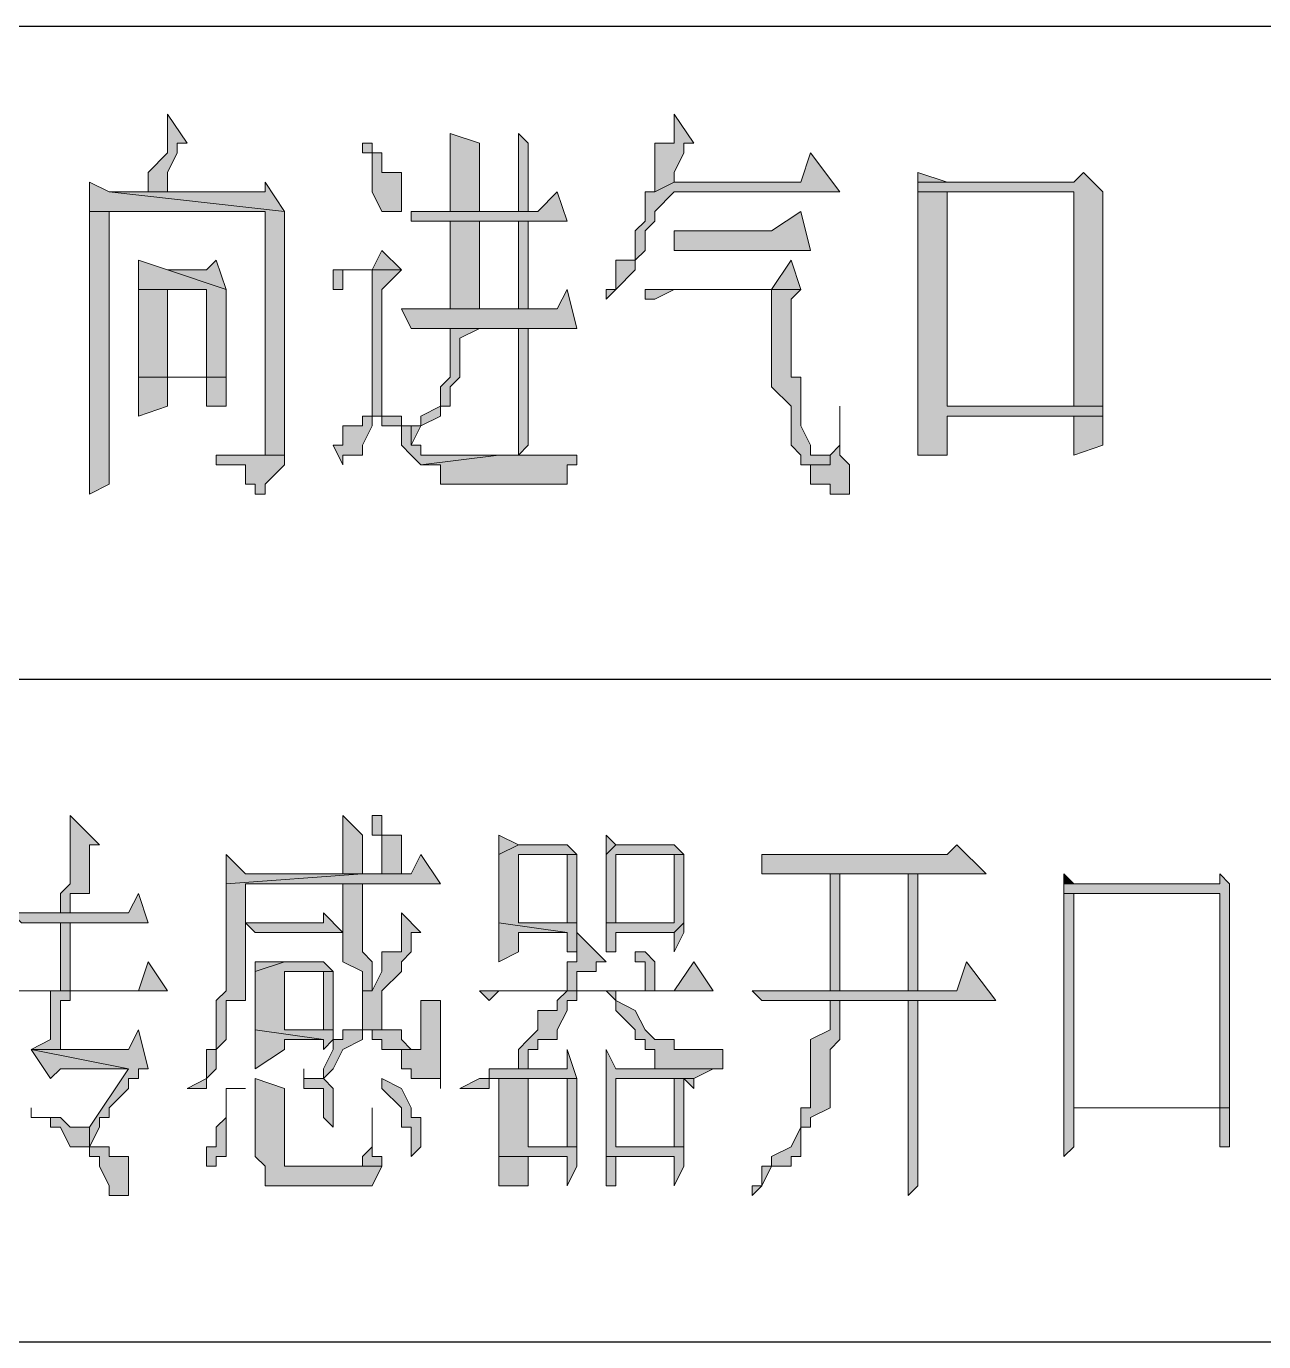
# Model space of a CAD drawing. Header units: millimetres. Extents: x 20 to 821, y 1 to 1134.
# Drawn here: x 597.87 to 620.73, y 740.3 to 764.6 of the extents above; entities that cross this region are included whole.
import ezdxf

# ---------------------------------------------------------------- set-up
doc = ezdxf.new("R2010")
doc.units = ezdxf.units.MM
doc.layers.add('1', color=7, linetype='Continuous')

msp = doc.modelspace()

# ---------------------------------------------------------------- hatches: boundary and pattern name
h = msp.add_hatch(color=0)
h.dxf.hatch_style = 2
h.paths.add_polyline_path([(600.48, 762.981732), (600.48, 762.261732), (600.12, 761.901732), (600.12, 761.541732), (600.48, 761.541732), (600.48, 761.901732), (600.66, 762.261732), (600.66, 762.441732), (600.84, 762.441732)])
h = msp.add_hatch(color=0)
h.dxf.hatch_style = 2
h.paths.add_polyline_path([(609.84, 762.981732), (609.84, 762.441732), (609.48, 762.441732), (609.48, 761.541732), (609.84, 761.721732), (609.84, 761.901732), (610.02, 762.261732), (610.02, 762.441732), (610.2, 762.441732)])
h = msp.add_hatch(color=0)
h.dxf.hatch_style = 2
h.paths.add_polyline_path([(605.7, 762.621732), (605.7, 761.181732), (606.24, 761.181732), (606.24, 762.441732)])
h = msp.add_hatch(color=0)
h.dxf.hatch_style = 2
h.paths.add_polyline_path([(606.96, 762.621732), (606.96, 761.181732), (607.14, 761.181732), (607.14, 762.441732)])
h = msp.add_hatch(color=0)
h.dxf.hatch_style = 2
h.paths.add_polyline_path([(604.08, 762.441732), (604.08, 762.261732), (604.26, 762.261732), (604.26, 761.541732), (604.44, 761.181732), (604.8, 761.181732), (604.8, 761.541732), (604.8, 761.901732), (604.44, 761.901732), (604.44, 762.261732), (604.26, 762.261732), (604.26, 762.441732)])
h = msp.add_hatch(color=0)
h.dxf.hatch_style = 2
h.paths.add_polyline_path([(612.36, 762.261732), (612.18, 761.721732), (609.84, 761.721732), (609.48, 761.541732), (609.3, 761.541732), (609.3, 761.181732), (609.3, 761.001732), (609.12, 760.821732), (609.12, 760.281732), (608.76, 760.281732), (608.76, 759.741732), (608.58, 759.741732), (608.58, 759.561732), (608.76, 759.741732), (609.12, 760.101732), (609.12, 760.281732), (609.3, 760.461732), (609.3, 760.821732), (609.48, 761.001732), (609.48, 761.181732), (609.84, 761.541732), (612.9, 761.541732)])
h = msp.add_hatch(color=0)
h.dxf.hatch_style = 2
h.paths.add_polyline_path([(617.4, 761.901732), (617.22, 761.721732), (614.34, 761.721732), (614.34, 761.541732), (617.22, 761.541732), (617.22, 757.581732), (614.88, 757.581732), (617.76, 757.581732), (617.76, 761.541732)])
h = msp.add_hatch(color=0)
h.dxf.hatch_style = 2
h.paths.add_polyline_path([(614.34, 761.901732), (614.34, 761.721732), (614.88, 761.721732)])
h = msp.add_hatch(color=0)
h.dxf.hatch_style = 2
h.paths.add_polyline_path([(599.04, 761.721732), (599.04, 761.181732), (602.28, 761.181732), (602.28, 756.681732), (602.1, 756.681732), (602.64, 756.681732), (602.64, 756.861732), (602.64, 761.181732), (599.4, 761.541732)])
h = msp.add_hatch(color=0)
h.dxf.hatch_style = 2
h.paths.add_polyline_path([(602.28, 761.721732), (602.28, 761.541732), (600.12, 761.541732), (599.4, 761.541732), (602.64, 761.181732)])
h = msp.add_hatch(color=0)
h.dxf.hatch_style = 2
h.paths.add_polyline_path([(607.68, 761.541732), (607.32, 761.181732), (604.98, 761.181732), (604.98, 761.001732), (607.86, 761.001732)])
h = msp.add_hatch(color=0)
h.dxf.hatch_style = 2
h.paths.add_polyline_path([(614.34, 761.541732), (614.34, 757.221732), (614.34, 756.861732), (614.34, 756.681732), (614.88, 756.681732), (614.88, 757.401732), (617.22, 757.401732), (617.76, 757.401732), (617.76, 757.581732), (614.88, 757.581732), (614.88, 761.541732), (617.22, 761.541732)])
h = msp.add_hatch(color=0)
h.dxf.hatch_style = 2
h.paths.add_polyline_path([(599.04, 761.181732), (599.04, 755.961732), (599.4, 756.141732), (599.4, 761.181732), (602.28, 761.181732)])
h = msp.add_hatch(color=0)
h.dxf.hatch_style = 2
h.paths.add_polyline_path([(612.18, 761.181732), (611.64, 760.821732), (609.84, 760.821732), (609.84, 760.461732), (612.36, 760.461732)])
h = msp.add_hatch(color=0)
h.dxf.hatch_style = 2
h.paths.add_polyline_path([(605.7, 761.001732), (605.7, 759.381732), (606.24, 759.381732), (606.24, 761.001732), (606.96, 761.001732)])
h = msp.add_hatch(color=0)
h.dxf.hatch_style = 2
h.paths.add_polyline_path([(607.14, 761.001732), (605.7, 761.001732), (606.96, 761.001732), (606.96, 759.381732), (607.14, 759.381732)])
h = msp.add_hatch(color=0)
h.dxf.hatch_style = 2
h.paths.add_polyline_path([(604.44, 760.461732), (604.26, 760.101732), (603.54, 760.101732), (603.54, 759.741732), (603.72, 759.741732), (603.72, 760.101732), (604.8, 760.101732)])
h = msp.add_hatch(color=0)
h.dxf.hatch_style = 2
h.paths.add_polyline_path([(599.94, 760.281732), (599.94, 759.741732), (601.2, 759.741732), (601.2, 758.121732), (600.48, 758.121732), (599.94, 758.121732), (599.94, 757.941732), (599.94, 757.401732), (600.48, 757.581732), (600.48, 758.121732), (601.2, 758.121732), (601.56, 758.121732), (601.56, 758.301732), (601.56, 759.741732), (600.48, 760.101732)])
h = msp.add_hatch(color=0)
h.dxf.hatch_style = 2
h.paths.add_polyline_path([(601.38, 760.281732), (601.2, 760.101732), (600.48, 760.101732), (601.56, 759.741732)])
h = msp.add_hatch(color=0)
h.dxf.hatch_style = 2
h.paths.add_polyline_path([(612, 760.281732), (611.64, 759.741732), (609.3, 759.741732), (609.3, 759.561732), (609.48, 759.561732), (609.84, 759.741732), (612.18, 759.741732)])
h = msp.add_hatch(color=0)
h.dxf.hatch_style = 2
h.paths.add_polyline_path([(604.8, 760.101732), (604.26, 760.101732), (604.26, 757.581732), (604.26, 757.401732), (604.08, 757.401732), (604.44, 757.401732), (604.44, 757.221732), (604.8, 757.221732), (604.8, 756.861732), (604.98, 756.681732), (605.16, 756.501732), (606.6, 756.681732), (605.7, 756.681732), (605.16, 756.681732), (605.16, 756.861732), (604.98, 756.861732), (604.98, 757.221732), (604.8, 757.221732), (604.8, 757.401732), (604.44, 757.401732), (604.44, 757.581732), (604.44, 759.741732)])
h = msp.add_hatch(color=0)
h.dxf.hatch_style = 2
h.paths.add_polyline_path([(599.94, 759.741732), (599.94, 758.121732), (600.48, 758.121732), (600.48, 759.741732), (601.2, 759.741732)])
h = msp.add_hatch(color=0)
h.dxf.hatch_style = 2
h.paths.add_polyline_path([(607.86, 759.741732), (607.68, 759.381732), (604.8, 759.381732), (604.98, 759.021732), (608.04, 759.021732)])
h = msp.add_hatch(color=0)
h.dxf.hatch_style = 2
h.paths.add_polyline_path([(612.18, 759.741732), (611.64, 759.741732), (611.64, 759.561732), (611.64, 757.941732), (612, 757.581732), (612, 756.861732), (612.18, 756.681732), (612.18, 756.501732), (612.72, 756.501732), (612.72, 756.681732), (612.36, 756.681732), (612.36, 756.861732), (612.18, 757.221732), (612.18, 758.121732), (612, 758.121732), (612, 759.561732)])
h = msp.add_hatch(color=0)
h.dxf.hatch_style = 2
h.paths.add_polyline_path([(605.7, 759.021732), (605.7, 758.121732), (605.52, 757.941732), (605.52, 757.581732), (605.16, 757.401732), (605.16, 757.221732), (604.98, 757.221732), (604.98, 756.861732), (605.16, 757.221732), (605.52, 757.401732), (605.52, 757.581732), (605.7, 757.581732), (605.7, 757.941732), (605.88, 758.121732), (605.88, 758.841732), (606.24, 759.021732), (606.96, 759.021732)])
h = msp.add_hatch(color=0)
h.dxf.hatch_style = 2
h.paths.add_polyline_path([(607.14, 759.021732), (605.7, 759.021732), (606.96, 759.021732), (606.96, 756.681732), (607.14, 756.861732), (607.14, 757.941732), (607.14, 758.121732)])
h = msp.add_hatch(color=0)
h.dxf.hatch_style = 2
h.paths.add_polyline_path([(601.56, 758.121732), (601.2, 758.121732), (601.2, 757.581732), (601.56, 757.581732), (601.56, 757.941732)])
h = msp.add_hatch(color=0)
h.dxf.hatch_style = 2
h.paths.add_polyline_path([(612.9, 757.581732), (612.9, 756.861732), (612.72, 756.681732), (612.72, 756.501732), (612.18, 756.501732), (612.36, 756.501732), (612.36, 756.141732), (612.72, 756.141732), (612.72, 755.961732), (613.08, 755.961732), (613.08, 756.141732), (613.08, 756.501732), (612.9, 756.681732)])
h = msp.add_hatch(color=0)
h.dxf.hatch_style = 2
h.paths.add_polyline_path([(604.08, 757.401732), (604.08, 757.221732), (603.72, 757.221732), (603.72, 756.861732), (603.54, 756.861732), (603.72, 756.501732), (603.72, 756.681732), (604.08, 756.681732), (604.08, 756.861732), (604.26, 757.221732), (604.26, 757.401732), (604.44, 757.401732)])
h = msp.add_hatch(color=0)
h.dxf.hatch_style = 2
h.paths.add_polyline_path([(617.76, 757.401732), (617.22, 757.401732), (617.22, 756.681732), (617.76, 756.861732)])
h = msp.add_hatch(color=0)
h.dxf.hatch_style = 2
h.paths.add_polyline_path([(601.38, 756.681732), (601.38, 756.501732), (601.56, 756.501732), (601.92, 756.501732), (601.92, 756.141732), (602.1, 756.141732), (602.1, 755.961732), (602.28, 755.961732), (602.28, 756.141732), (602.64, 756.501732), (602.64, 756.681732), (602.1, 756.681732)])
h = msp.add_hatch(color=0)
h.dxf.hatch_style = 2
h.paths.add_polyline_path([(608.04, 756.681732), (606.6, 756.681732), (605.16, 756.501732), (605.52, 756.501732), (605.52, 756.141732), (606.24, 756.141732), (607.86, 756.141732), (607.86, 756.501732), (608.04, 756.501732)])
h = msp.add_hatch(color=0)
h.dxf.hatch_style = 2
h.paths.add_polyline_path([(598.68, 750.021732), (598.68, 748.761732), (598.5, 748.581732), (598.5, 748.221732), (598.68, 748.221732), (598.68, 748.581732), (599.04, 748.581732), (599.04, 749.481732), (599.22, 749.481732)])
h = msp.add_hatch(color=0)
h.dxf.hatch_style = 2
h.paths.add_polyline_path([(603.72, 750.021732), (603.72, 748.941732), (601.92, 748.941732), (604.08, 748.941732), (604.08, 749.301732), (604.08, 749.661732)])
h = msp.add_hatch(color=0)
h.dxf.hatch_style = 2
h.paths.add_polyline_path([(604.26, 750.021732), (604.26, 749.661732), (604.44, 749.661732), (604.44, 748.941732), (604.8, 748.941732), (604.8, 749.661732), (604.44, 749.661732), (604.44, 750.021732)])
h = msp.add_hatch(color=0)
h.dxf.hatch_style = 2
h.paths.add_polyline_path([(606.6, 749.661732), (606.6, 749.301732), (606.96, 749.481732)])
h = msp.add_hatch(color=0)
h.dxf.hatch_style = 2
h.paths.add_polyline_path([(608.58, 749.661732), (608.58, 749.301732), (608.76, 749.481732)])
h = msp.add_hatch(color=0)
h.dxf.hatch_style = 2
h.paths.add_polyline_path([(607.86, 749.481732), (606.96, 749.481732), (606.6, 749.301732), (606.6, 748.041732), (607.86, 747.861732), (607.86, 747.501732), (608.04, 747.501732), (608.04, 748.041732), (606.96, 748.041732), (606.96, 749.301732), (607.86, 749.301732), (608.04, 749.301732)])
h = msp.add_hatch(color=0)
h.dxf.hatch_style = 2
h.paths.add_polyline_path([(609.84, 749.481732), (608.76, 749.481732), (608.58, 749.301732), (608.58, 748.041732), (608.76, 748.041732), (608.76, 749.301732), (609.84, 749.301732), (610.02, 749.301732)])
h = msp.add_hatch(color=0)
h.dxf.hatch_style = 2
h.paths.add_polyline_path([(615.06, 749.481732), (614.88, 749.301732), (611.46, 749.301732), (611.46, 748.941732), (615.6, 748.941732)])
h = msp.add_hatch(color=0)
h.dxf.hatch_style = 2
h.paths.add_polyline_path([(605.16, 749.301732), (604.98, 748.941732), (604.08, 748.941732), (601.56, 748.761732), (601.56, 746.781732), (601.38, 746.601732), (601.38, 745.701732), (601.2, 745.701732), (601.2, 745.341732), (601.2, 745.161732), (600.84, 744.981732), (601.2, 744.981732), (601.2, 745.161732), (601.38, 745.341732), (601.38, 745.701732), (601.56, 745.881732), (601.56, 746.601732), (601.92, 746.601732), (601.92, 748.761732), (603.72, 748.761732), (605.52, 748.761732)])
h = msp.add_hatch(color=0)
h.dxf.hatch_style = 2
h.paths.add_polyline_path([(601.56, 749.301732), (601.56, 748.761732), (604.08, 748.941732), (601.92, 748.941732)])
h = msp.add_hatch(color=0)
h.dxf.hatch_style = 2
h.paths.add_polyline_path([(608.04, 749.301732), (607.86, 749.301732), (607.86, 748.041732), (606.96, 748.041732), (608.04, 748.041732)])
h = msp.add_hatch(color=0)
h.dxf.hatch_style = 2
h.paths.add_polyline_path([(610.02, 749.301732), (609.84, 749.301732), (609.84, 748.041732), (608.58, 748.041732), (608.58, 747.861732), (608.58, 747.501732), (608.76, 747.501732), (608.76, 747.861732), (609.84, 747.861732), (610.02, 748.041732)])
h = msp.add_hatch(color=0)
h.dxf.hatch_style = 2
h.paths.add_polyline_path([(612.72, 748.941732), (612.72, 746.781732), (612.9, 746.781732), (612.9, 748.941732), (614.16, 748.941732)])
h = msp.add_hatch(color=0)
h.dxf.hatch_style = 2
h.paths.add_polyline_path([(614.34, 748.941732), (612.72, 748.941732), (614.16, 748.941732), (614.16, 746.781732), (612.9, 746.781732), (612.72, 746.781732), (614.34, 746.781732)])
h = msp.add_hatch(color=0)
h.dxf.hatch_style = 2
h.paths.add_polyline_path([(619.92, 748.941732), (619.92, 748.761732), (617.22, 748.761732), (617.04, 748.761732), (617.04, 748.581732), (619.92, 748.581732), (619.92, 744.621732), (617.22, 744.621732), (620.1, 744.621732), (620.1, 748.761732)])
h = msp.add_hatch(color=0)
h.dxf.hatch_style = 2
h.paths.add_polyline_path([(617.04, 748.941732), (617.04, 748.761732), (617.22, 748.761732)])
h = msp.add_hatch(color=0)
h.dxf.hatch_style = 2
h.paths.add_polyline_path([(604.08, 748.761732), (603.72, 748.761732), (603.72, 748.581732), (603.72, 747.321732), (604.08, 747.141732), (604.08, 746.781732), (604.26, 746.781732), (604.26, 747.321732), (604.08, 747.501732), (604.08, 748.221732), (604.08, 748.581732)])
h = msp.add_hatch(color=0)
h.dxf.hatch_style = 2
h.paths.add_polyline_path([(599.94, 748.581732), (599.76, 748.221732), (597.6, 748.221732), (597.78, 748.041732), (600.12, 748.041732)])
h = msp.add_hatch(color=0)
h.dxf.hatch_style = 2
h.paths.add_polyline_path([(617.04, 748.581732), (617.04, 744.261732), (617.04, 743.721732), (617.22, 743.901732), (617.22, 744.621732), (619.92, 744.621732), (620.1, 744.621732), (617.22, 744.621732), (617.22, 748.581732), (619.92, 748.581732)])
h = msp.add_hatch(color=0)
h.dxf.hatch_style = 2
h.paths.add_polyline_path([(603.36, 748.221732), (603.36, 748.041732), (601.92, 748.041732), (602.1, 747.861732), (603.72, 747.861732)])
h = msp.add_hatch(color=0)
h.dxf.hatch_style = 2
h.paths.add_polyline_path([(604.8, 748.221732), (604.8, 747.501732), (604.44, 747.501732), (604.44, 747.141732), (604.26, 746.781732), (604.08, 746.781732), (604.08, 746.601732), (604.08, 746.061732), (603.72, 746.061732), (603.72, 745.881732), (603.54, 745.881732), (603.54, 745.701732), (603.36, 745.341732), (603.36, 745.161732), (603.54, 745.341732), (603.72, 745.701732), (604.08, 745.881732), (604.08, 746.061732), (604.26, 746.061732), (604.44, 746.061732), (604.44, 746.421732), (604.44, 746.781732), (604.8, 747.141732), (604.8, 747.321732), (604.98, 747.501732), (604.98, 747.861732), (605.16, 747.861732)])
h = msp.add_hatch(color=0)
h.dxf.hatch_style = 2
h.paths.add_polyline_path([(598.68, 748.041732), (598.5, 748.041732), (598.5, 747.861732), (598.5, 746.781732), (598.68, 746.781732)])
h = msp.add_hatch(color=0)
h.dxf.hatch_style = 2
h.paths.add_polyline_path([(606.6, 748.041732), (606.6, 747.321732), (606.96, 747.501732), (606.96, 747.861732), (607.86, 747.861732)])
h = msp.add_hatch(color=0)
h.dxf.hatch_style = 2
h.paths.add_polyline_path([(610.02, 748.041732), (609.84, 747.861732), (609.84, 747.501732), (610.02, 747.861732)])
h = msp.add_hatch(color=0)
h.dxf.hatch_style = 2
h.paths.add_polyline_path([(608.04, 747.861732), (608.04, 747.321732), (607.86, 747.321732), (607.86, 746.781732), (608.04, 746.781732), (608.04, 747.141732), (608.4, 747.141732), (608.4, 747.321732), (608.58, 747.321732)])
h = msp.add_hatch(color=0)
h.dxf.hatch_style = 2
h.paths.add_polyline_path([(609.12, 747.501732), (609.12, 747.321732), (609.3, 747.321732), (609.3, 746.781732), (609.48, 746.781732), (609.48, 747.321732), (609.3, 747.501732)])
h = msp.add_hatch(color=0)
h.dxf.hatch_style = 2
h.paths.add_polyline_path([(600.12, 747.321732), (599.94, 746.781732), (597.24, 746.781732), (597.6, 746.601732), (597.6, 746.781732), (598.32, 746.781732), (600.48, 746.781732)])
h = msp.add_hatch(color=0)
h.dxf.hatch_style = 2
h.paths.add_polyline_path([(603.36, 747.321732), (602.64, 747.321732), (602.1, 747.141732), (602.1, 746.061732), (603.36, 745.881732), (603.36, 745.701732), (603.54, 745.881732), (603.54, 746.061732), (602.64, 746.061732), (602.64, 747.141732), (603.36, 747.141732), (603.54, 747.141732)])
h = msp.add_hatch(color=0)
h.dxf.hatch_style = 2
h.paths.add_polyline_path([(602.1, 747.321732), (602.1, 747.141732), (602.64, 747.321732)])
h = msp.add_hatch(color=0)
h.dxf.hatch_style = 2
h.paths.add_polyline_path([(610.2, 747.321732), (609.84, 746.781732), (606.24, 746.781732), (606.42, 746.601732), (606.6, 746.781732), (610.56, 746.781732)])
h = msp.add_hatch(color=0)
h.dxf.hatch_style = 2
h.paths.add_polyline_path([(615.24, 747.321732), (615.06, 746.781732), (611.28, 746.781732), (611.46, 746.601732), (615.78, 746.601732)])
h = msp.add_hatch(color=0)
h.dxf.hatch_style = 2
h.paths.add_polyline_path([(603.54, 747.141732), (603.36, 747.141732), (603.36, 746.061732), (602.64, 746.061732), (603.54, 746.061732)])
h = msp.add_hatch(color=0)
h.dxf.hatch_style = 2
h.paths.add_polyline_path([(598.68, 746.781732), (598.32, 746.781732), (598.32, 746.601732), (598.32, 745.881732), (597.96, 745.701732), (598.5, 745.701732), (598.5, 745.881732), (598.5, 746.601732), (598.68, 746.601732)])
h = msp.add_hatch(color=0)
h.dxf.hatch_style = 2
h.paths.add_polyline_path([(607.86, 746.781732), (607.68, 746.601732), (607.68, 746.421732), (607.32, 746.421732), (607.32, 746.061732), (607.14, 745.881732), (606.96, 745.701732), (606.96, 745.341732), (606.6, 745.341732), (606.42, 745.341732), (606.96, 745.341732), (607.14, 745.341732), (607.14, 745.701732), (607.32, 745.701732), (607.32, 745.881732), (607.68, 745.881732), (607.68, 746.061732), (607.86, 746.421732), (607.86, 746.601732), (608.04, 746.601732), (608.04, 746.781732), (608.58, 746.781732)])
h = msp.add_hatch(color=0)
h.dxf.hatch_style = 2
h.paths.add_polyline_path([(608.76, 746.781732), (607.86, 746.781732), (608.58, 746.781732), (608.76, 746.601732), (608.76, 746.421732), (609.12, 746.061732), (609.12, 745.881732), (609.3, 745.881732), (609.3, 745.701732), (609.48, 745.701732), (609.48, 745.341732), (608.76, 745.341732), (610.74, 745.341732), (610.74, 745.701732), (610.2, 745.701732), (610.02, 745.701732), (609.84, 745.701732), (609.84, 745.881732), (609.48, 745.881732), (609.3, 746.061732), (609.12, 746.421732), (608.76, 746.601732)])
h = msp.add_hatch(color=0)
h.dxf.hatch_style = 2
h.paths.add_polyline_path([(605.52, 746.601732), (605.16, 746.601732), (605.16, 745.701732), (604.8, 745.701732), (604.8, 745.341732), (604.98, 745.341732), (604.98, 745.161732), (605.52, 745.161732), (605.52, 744.981732)])
h = msp.add_hatch(color=0)
h.dxf.hatch_style = 2
h.paths.add_polyline_path([(612.72, 746.601732), (612.72, 746.061732), (612.36, 745.881732), (612.36, 744.621732), (612.18, 744.621732), (612.18, 744.261732), (612, 743.901732), (611.64, 743.721732), (611.64, 743.541732), (611.46, 743.541732), (611.46, 743.181732), (611.28, 743.181732), (611.28, 743.001732), (611.46, 743.181732), (611.64, 743.541732), (612, 743.541732), (612, 743.721732), (612.18, 743.721732), (612.18, 743.901732), (612.18, 744.261732), (612.36, 744.261732), (612.36, 744.441732), (612.72, 744.621732), (612.72, 745.701732), (612.9, 745.881732), (612.9, 746.601732), (614.16, 746.601732)])
h = msp.add_hatch(color=0)
h.dxf.hatch_style = 2
h.paths.add_polyline_path([(614.34, 746.601732), (612.72, 746.601732), (614.16, 746.601732), (614.16, 743.001732), (614.34, 743.181732)])
h = msp.add_hatch(color=0)
h.dxf.hatch_style = 2
h.paths.add_polyline_path([(599.94, 746.061732), (599.76, 745.701732), (597.96, 745.701732), (599.76, 745.341732), (599.04, 744.261732), (599.04, 743.901732), (599.22, 744.261732), (599.22, 744.441732), (599.4, 744.441732), (599.4, 744.621732), (599.76, 744.981732), (599.76, 745.161732), (599.94, 745.161732), (599.94, 745.341732), (600.12, 745.341732)])
h = msp.add_hatch(color=0)
h.dxf.hatch_style = 2
h.paths.add_polyline_path([(602.1, 746.061732), (602.1, 745.341732), (602.64, 745.701732), (602.64, 745.881732), (603.36, 745.881732)])
h = msp.add_hatch(color=0)
h.dxf.hatch_style = 2
h.paths.add_polyline_path([(604.44, 746.061732), (604.26, 746.061732), (604.26, 745.881732), (604.44, 745.881732), (604.44, 745.701732), (605.16, 745.701732), (604.98, 745.701732), (604.8, 745.881732), (604.8, 746.061732)])
h = msp.add_hatch(color=0)
h.dxf.hatch_style = 2
h.paths.add_polyline_path([(597.96, 745.701732), (598.32, 745.161732), (598.5, 745.341732), (599.76, 745.341732)])
h = msp.add_hatch(color=0)
h.dxf.hatch_style = 2
h.paths.add_polyline_path([(607.86, 745.701732), (607.86, 745.341732), (606.96, 745.341732), (606.42, 745.341732), (606.42, 745.161732), (606.24, 745.161732), (605.88, 744.981732), (606.42, 744.981732), (606.42, 745.161732), (608.04, 745.161732)])
h = msp.add_hatch(color=0)
h.dxf.hatch_style = 2
h.paths.add_polyline_path([(608.58, 745.701732), (608.58, 743.721732), (609.84, 743.721732), (609.84, 743.181732), (610.02, 743.541732), (610.02, 743.901732), (608.76, 743.901732), (608.76, 745.161732), (609.84, 745.161732), (610.2, 745.161732), (610.56, 745.341732), (608.76, 745.341732)])
h = msp.add_hatch(color=0)
h.dxf.hatch_style = 2
h.paths.add_polyline_path([(603, 745.341732), (603, 744.981732), (603.36, 744.981732), (603.36, 744.441732), (603.54, 744.261732), (603.54, 744.981732), (603.36, 745.161732), (603, 745.161732)])
h = msp.add_hatch(color=0)
h.dxf.hatch_style = 2
h.paths.add_polyline_path([(602.1, 745.161732), (602.1, 743.721732), (602.28, 743.541732), (602.28, 743.181732), (602.64, 743.181732), (604.26, 743.181732), (604.44, 743.541732), (602.64, 743.541732), (602.64, 743.721732), (602.64, 744.981732)])
h = msp.add_hatch(color=0)
h.dxf.hatch_style = 2
h.paths.add_polyline_path([(604.44, 745.161732), (604.44, 744.981732), (604.8, 744.621732), (604.8, 744.261732), (604.98, 744.261732), (604.98, 743.721732), (605.16, 743.901732), (605.16, 744.441732), (604.98, 744.441732), (604.98, 744.621732), (604.8, 744.981732)])
h = msp.add_hatch(color=0)
h.dxf.hatch_style = 2
h.paths.add_polyline_path([(606.6, 745.161732), (606.6, 743.721732), (607.86, 743.721732), (607.86, 743.181732), (608.04, 743.541732), (608.04, 743.901732), (607.14, 743.901732), (607.14, 745.161732), (607.86, 745.161732)])
h = msp.add_hatch(color=0)
h.dxf.hatch_style = 2
h.paths.add_polyline_path([(608.04, 745.161732), (606.6, 745.161732), (607.86, 745.161732), (607.86, 743.901732), (607.14, 743.901732), (608.04, 743.901732), (608.04, 744.261732)])
h = msp.add_hatch(color=0)
h.dxf.hatch_style = 2
h.paths.add_polyline_path([(609.84, 745.161732), (609.84, 743.901732), (608.76, 743.901732), (610.02, 743.901732), (610.02, 744.261732), (610.02, 745.161732)])
h = msp.add_hatch(color=0)
h.dxf.hatch_style = 2
h.paths.add_polyline_path([(610.2, 745.161732), (609.84, 745.161732), (610.02, 745.161732), (610.2, 744.981732)])
h = msp.add_hatch(color=0)
h.dxf.hatch_style = 2
h.paths.add_polyline_path([(601.92, 744.981732), (601.56, 744.981732), (601.56, 744.621732), (601.56, 744.441732), (601.38, 744.261732), (601.38, 743.901732), (601.2, 743.901732), (601.2, 743.541732), (601.38, 743.541732), (601.38, 743.721732), (601.56, 743.721732), (601.56, 744.981732)])
h = msp.add_hatch(color=0)
h.dxf.hatch_style = 2
h.paths.add_polyline_path([(597.96, 744.621732), (597.96, 744.441732), (598.32, 744.441732), (598.32, 744.261732), (598.5, 744.261732), (598.68, 743.901732), (599.04, 743.901732), (599.04, 743.721732), (599.22, 743.721732), (599.22, 743.541732), (599.4, 743.181732), (599.4, 743.001732), (599.76, 743.001732), (599.76, 743.541732), (599.76, 743.721732), (599.4, 743.721732), (599.4, 743.901732), (599.04, 743.901732), (599.04, 744.261732), (598.68, 744.261732), (598.5, 744.441732), (597.96, 744.441732)])
h = msp.add_hatch(color=0)
h.dxf.hatch_style = 2
h.paths.add_polyline_path([(604.26, 744.621732), (604.26, 743.901732), (604.08, 743.721732), (604.08, 743.541732), (603.72, 743.541732), (602.64, 743.541732), (604.44, 743.541732), (604.44, 743.721732), (604.26, 743.721732)])
h = msp.add_hatch(color=0)
h.dxf.hatch_style = 2
h.paths.add_polyline_path([(620.1, 744.621732), (619.92, 744.621732), (619.92, 743.901732), (620.1, 743.901732), (620.1, 744.261732)])
h = msp.add_hatch(color=0)
h.dxf.hatch_style = 2
h.paths.add_polyline_path([(606.6, 743.721732), (606.6, 743.181732), (607.14, 743.181732), (607.14, 743.721732), (607.86, 743.721732)])
h = msp.add_hatch(color=0)
h.dxf.hatch_style = 2
h.paths.add_polyline_path([(608.58, 743.721732), (608.58, 743.181732), (608.76, 743.181732), (608.76, 743.721732), (609.84, 743.721732)])
h = msp.add_hatch(color=0)
h.dxf.hatch_style = 2
h.paths.add_polyline_path([(604.08, 743.181732), (603.72, 743.181732)])

# ---------------------------------------------------------------- linework, layer by layer
at = {"layer": '1', "color": 0, "lineweight": 25}
for points in [[(557.64, 764.601732), (821.16, 764.601732)], [(557.64, 752.541732), (821.16, 752.541732)], [(557.64, 740.301732), (821.16, 740.301732)]]:
    msp.add_lwpolyline(points, dxfattribs=at)
at = {"layer": '1', "color": 0, "lineweight": 5}
for points in [[(600.48, 762.981732), (600.48, 762.261732), (600.12, 761.901732), (600.12, 761.541732), (600.48, 761.541732), (600.48, 761.901732), (600.66, 762.261732), (600.66, 762.441732), (600.84, 762.441732), (600.48, 762.981732)], [(609.84, 762.981732), (609.84, 762.441732), (609.48, 762.441732), (609.48, 761.541732), (609.84, 761.721732), (609.84, 761.901732), (610.02, 762.261732), (610.02, 762.441732), (610.2, 762.441732), (609.84, 762.981732)], [(605.7, 762.621732), (605.7, 761.181732), (606.24, 761.181732), (606.24, 762.441732), (605.7, 762.621732)], [(606.96, 762.621732), (606.96, 761.181732), (607.14, 761.181732), (607.14, 762.441732), (606.96, 762.621732)], [(604.08, 762.441732), (604.08, 762.261732), (604.26, 762.261732), (604.26, 761.541732), (604.44, 761.181732), (604.8, 761.181732), (604.8, 761.541732), (604.8, 761.901732), (604.44, 761.901732), (604.44, 762.261732), (604.26, 762.261732), (604.26, 762.441732), (604.08, 762.441732)], [(612.36, 762.261732), (612.18, 761.721732), (609.84, 761.721732), (609.48, 761.541732), (609.3, 761.541732), (609.3, 761.181732), (609.3, 761.001732), (609.12, 760.821732), (609.12, 760.281732), (608.76, 760.281732), (608.76, 759.741732), (608.58, 759.741732), (608.58, 759.561732), (608.76, 759.741732), (609.12, 760.101732), (609.12, 760.281732), (609.12, 760.281732), (609.3, 760.461732), (609.3, 760.821732), (609.48, 761.001732), (609.48, 761.181732), (609.84, 761.541732), (612.9, 761.541732), (612.36, 762.261732)], [(617.4, 761.901732), (617.22, 761.721732), (614.34, 761.721732), (614.34, 761.541732), (617.22, 761.541732), (617.22, 757.581732), (614.88, 757.581732), (617.76, 757.581732), (617.76, 761.541732), (617.4, 761.901732)], [(614.34, 761.901732), (614.34, 761.721732), (614.88, 761.721732), (614.34, 761.901732)], [(599.04, 761.721732), (599.04, 761.181732), (602.28, 761.181732), (602.28, 756.681732), (602.1, 756.681732), (602.64, 756.681732), (602.64, 756.861732), (602.64, 761.181732), (599.4, 761.541732), (599.04, 761.721732)], [(602.28, 761.721732), (602.28, 761.541732), (600.12, 761.541732), (599.4, 761.541732), (602.64, 761.181732), (602.28, 761.721732)], [(607.68, 761.541732), (607.32, 761.181732), (604.98, 761.181732), (604.98, 761.001732), (607.86, 761.001732), (607.68, 761.541732)], [(614.34, 761.541732), (614.34, 757.221732), (614.34, 756.861732), (614.34, 756.681732), (614.88, 756.681732), (614.88, 757.401732), (617.22, 757.401732), (617.76, 757.401732), (617.76, 757.581732), (614.88, 757.581732), (614.88, 761.541732), (617.22, 761.541732), (614.34, 761.541732)], [(599.04, 761.181732), (599.04, 755.961732), (599.4, 756.141732), (599.4, 761.181732), (602.28, 761.181732), (599.04, 761.181732)], [(612.18, 761.181732), (611.64, 760.821732), (609.84, 760.821732), (609.84, 760.461732), (612.36, 760.461732), (612.18, 761.181732)], [(605.7, 761.001732), (605.7, 759.381732), (606.24, 759.381732), (606.24, 761.001732), (606.96, 761.001732), (605.7, 761.001732)], [(607.14, 761.001732), (605.7, 761.001732), (606.96, 761.001732), (606.96, 759.381732), (607.14, 759.381732), (607.14, 761.001732)], [(604.44, 760.461732), (604.26, 760.101732), (603.54, 760.101732), (603.54, 759.741732), (603.72, 759.741732), (603.72, 760.101732), (604.8, 760.101732), (604.44, 760.461732)], [(599.94, 760.281732), (599.94, 759.741732), (601.2, 759.741732), (601.2, 758.121732), (600.48, 758.121732), (599.94, 758.121732), (599.94, 757.941732), (599.94, 757.401732), (600.48, 757.581732), (600.48, 758.121732), (601.2, 758.121732), (601.56, 758.121732), (601.56, 758.301732), (601.56, 759.741732), (600.48, 760.101732), (599.94, 760.281732)], [(601.38, 760.281732), (601.2, 760.101732), (600.48, 760.101732), (601.56, 759.741732), (601.38, 760.281732)], [(612, 760.281732), (611.64, 759.741732), (609.3, 759.741732), (609.3, 759.561732), (609.48, 759.561732), (609.84, 759.741732), (612.18, 759.741732), (612, 760.281732)], [(604.8, 760.101732), (604.26, 760.101732), (604.26, 757.581732), (604.26, 757.401732), (604.08, 757.401732), (604.44, 757.401732), (604.44, 757.221732), (604.8, 757.221732), (604.8, 756.861732), (604.98, 756.681732), (605.16, 756.501732), (606.6, 756.681732), (605.7, 756.681732), (605.7, 756.681732), (605.16, 756.681732), (605.16, 756.861732), (604.98, 756.861732), (604.98, 757.221732), (604.8, 757.221732), (604.8, 757.401732), (604.44, 757.401732), (604.44, 757.581732), (604.44, 759.741732), (604.8, 760.101732)], [(599.94, 759.741732), (599.94, 758.121732), (600.48, 758.121732), (600.48, 759.741732), (601.2, 759.741732), (599.94, 759.741732)], [(607.86, 759.741732), (607.68, 759.381732), (604.8, 759.381732), (604.98, 759.021732), (608.04, 759.021732), (607.86, 759.741732)], [(612.18, 759.741732), (611.64, 759.741732), (611.64, 759.561732), (611.64, 757.941732), (612, 757.581732), (612, 756.861732), (612.18, 756.681732), (612.18, 756.501732), (612.72, 756.501732), (612.72, 756.681732), (612.36, 756.681732), (612.36, 756.861732), (612.18, 757.221732), (612.18, 758.121732), (612, 758.121732), (612, 759.561732), (612.18, 759.741732)], [(605.7, 759.021732), (605.7, 758.121732), (605.52, 757.941732), (605.52, 757.581732), (605.16, 757.401732), (605.16, 757.221732), (604.98, 757.221732), (604.98, 756.861732), (605.16, 757.221732), (605.52, 757.401732), (605.52, 757.581732), (605.7, 757.581732), (605.7, 757.941732), (605.7, 757.941732), (605.88, 758.121732), (605.88, 758.841732), (606.24, 759.021732), (606.96, 759.021732), (605.7, 759.021732)], [(607.14, 759.021732), (605.7, 759.021732), (606.96, 759.021732), (606.96, 756.681732), (607.14, 756.861732), (607.14, 757.941732), (607.14, 758.121732), (607.14, 759.021732)], [(601.56, 758.121732), (601.2, 758.121732), (601.2, 757.581732), (601.56, 757.581732), (601.56, 757.941732), (601.56, 758.121732)], [(612.9, 757.581732), (612.9, 756.861732), (612.72, 756.681732), (612.72, 756.501732), (612.18, 756.501732), (612.36, 756.501732), (612.36, 756.141732), (612.72, 756.141732), (612.72, 755.961732), (613.08, 755.961732), (613.08, 756.141732), (613.08, 756.501732), (612.9, 756.681732), (612.9, 756.681732), (612.9, 757.581732)], [(604.08, 757.401732), (604.08, 757.221732), (603.72, 757.221732), (603.72, 756.861732), (603.54, 756.861732), (603.72, 756.501732), (603.72, 756.681732), (604.08, 756.681732), (604.08, 756.861732), (604.26, 757.221732), (604.26, 757.401732), (604.44, 757.401732), (604.08, 757.401732)], [(617.76, 757.401732), (617.22, 757.401732), (617.22, 756.681732), (617.76, 756.861732), (617.76, 757.401732)], [(601.38, 756.681732), (601.38, 756.501732), (601.56, 756.501732), (601.92, 756.501732), (601.92, 756.141732), (602.1, 756.141732), (602.1, 755.961732), (602.28, 755.961732), (602.28, 756.141732), (602.64, 756.501732), (602.64, 756.681732), (602.1, 756.681732), (601.38, 756.681732)], [(608.04, 756.681732), (606.6, 756.681732), (605.16, 756.501732), (605.52, 756.501732), (605.52, 756.141732), (606.24, 756.141732), (606.24, 756.141732), (607.86, 756.141732), (607.86, 756.501732), (608.04, 756.501732), (608.04, 756.681732)], [(598.68, 750.021732), (598.68, 748.761732), (598.5, 748.581732), (598.5, 748.221732), (598.68, 748.221732), (598.68, 748.581732), (599.04, 748.581732), (599.04, 749.481732), (599.22, 749.481732), (598.68, 750.021732)], [(603.72, 750.021732), (603.72, 748.941732), (601.92, 748.941732), (604.08, 748.941732), (604.08, 749.301732), (604.08, 749.661732), (603.72, 750.021732)], [(604.26, 750.021732), (604.26, 749.661732), (604.44, 749.661732), (604.44, 748.941732), (604.8, 748.941732), (604.8, 749.661732), (604.44, 749.661732), (604.44, 750.021732), (604.26, 750.021732)], [(606.6, 749.661732), (606.6, 749.301732), (606.96, 749.481732), (606.6, 749.661732)], [(608.58, 749.661732), (608.58, 749.301732), (608.76, 749.481732), (608.58, 749.661732)], [(607.86, 749.481732), (606.96, 749.481732), (606.6, 749.301732), (606.6, 748.041732), (607.86, 747.861732), (607.86, 747.501732), (608.04, 747.501732), (608.04, 748.041732), (606.96, 748.041732), (606.96, 749.301732), (607.86, 749.301732), (608.04, 749.301732), (607.86, 749.481732)], [(609.84, 749.481732), (608.76, 749.481732), (608.58, 749.301732), (608.58, 748.041732), (608.76, 748.041732), (608.76, 749.301732), (609.84, 749.301732), (610.02, 749.301732), (609.84, 749.481732)], [(615.06, 749.481732), (614.88, 749.301732), (611.46, 749.301732), (611.46, 748.941732), (615.6, 748.941732), (615.06, 749.481732)], [(605.16, 749.301732), (604.98, 748.941732), (604.08, 748.941732), (601.56, 748.761732), (601.56, 746.781732), (601.38, 746.601732), (601.38, 745.701732), (601.2, 745.701732), (601.2, 745.341732), (601.2, 745.161732), (600.84, 744.981732), (601.2, 744.981732), (601.2, 745.161732), (601.38, 745.341732), (601.38, 745.701732), (601.56, 745.881732), (601.56, 746.601732), (601.92, 746.601732), (601.92, 748.761732), (603.72, 748.761732), (605.52, 748.761732), (605.16, 749.301732)], [(601.56, 749.301732), (601.56, 748.761732), (604.08, 748.941732), (601.92, 748.941732), (601.56, 749.301732)], [(608.04, 749.301732), (607.86, 749.301732), (607.86, 748.041732), (606.96, 748.041732), (608.04, 748.041732), (608.04, 749.301732)], [(610.02, 749.301732), (609.84, 749.301732), (609.84, 748.041732), (608.58, 748.041732), (608.58, 747.861732), (608.58, 747.501732), (608.76, 747.501732), (608.76, 747.861732), (609.84, 747.861732), (610.02, 748.041732), (610.02, 749.301732)], [(612.72, 748.941732), (612.72, 746.781732), (612.9, 746.781732), (612.9, 748.941732), (614.16, 748.941732), (612.72, 748.941732)], [(614.34, 748.941732), (612.72, 748.941732), (614.16, 748.941732), (614.16, 746.781732), (612.9, 746.781732), (612.72, 746.781732), (614.34, 746.781732), (614.34, 748.941732)], [(619.92, 748.941732), (619.92, 748.761732), (617.22, 748.761732), (617.04, 748.761732), (617.04, 748.581732), (619.92, 748.581732), (619.92, 744.621732), (617.22, 744.621732), (620.1, 744.621732), (620.1, 748.761732), (619.92, 748.941732)], [(617.04, 748.941732), (617.04, 748.761732), (617.22, 748.761732), (617.04, 748.941732)], [(604.08, 748.761732), (603.72, 748.761732), (603.72, 748.581732), (603.72, 747.321732), (604.08, 747.141732), (604.08, 746.781732), (604.26, 746.781732), (604.26, 747.321732), (604.08, 747.501732), (604.08, 748.221732), (604.08, 748.581732), (604.08, 748.761732)], [(599.94, 748.581732), (599.76, 748.221732), (597.6, 748.221732), (597.78, 748.041732), (600.12, 748.041732), (599.94, 748.581732)], [(617.04, 748.581732), (617.04, 744.261732), (617.04, 744.261732), (617.04, 743.721732), (617.22, 743.901732), (617.22, 744.621732), (619.92, 744.621732), (620.1, 744.621732), (617.22, 744.621732), (617.22, 748.581732), (619.92, 748.581732), (617.04, 748.581732)], [(603.36, 748.221732), (603.36, 748.041732), (601.92, 748.041732), (602.1, 747.861732), (603.72, 747.861732), (603.36, 748.221732)], [(604.8, 748.221732), (604.8, 747.501732), (604.44, 747.501732), (604.44, 747.141732), (604.26, 746.781732), (604.08, 746.781732), (604.08, 746.601732), (604.08, 746.061732), (603.72, 746.061732), (603.72, 745.881732), (603.54, 745.881732), (603.54, 745.701732), (603.36, 745.341732), (603.36, 745.161732), (603.54, 745.341732), (603.72, 745.701732), (604.08, 745.881732), (604.08, 746.061732), (604.26, 746.061732), (604.44, 746.061732), (604.44, 746.421732), (604.44, 746.781732), (604.8, 747.141732), (604.8, 747.321732), (604.98, 747.501732), (604.98, 747.861732), (605.16, 747.861732), (604.8, 748.221732)], [(598.68, 748.041732), (598.5, 748.041732), (598.5, 747.861732), (598.5, 746.781732), (598.68, 746.781732), (598.68, 748.041732)], [(606.6, 748.041732), (606.6, 747.321732), (606.96, 747.501732), (606.96, 747.861732), (607.86, 747.861732), (606.6, 748.041732)], [(610.02, 748.041732), (609.84, 747.861732), (609.84, 747.501732), (610.02, 747.861732), (610.02, 748.041732)], [(608.04, 747.861732), (608.04, 747.321732), (607.86, 747.321732), (607.86, 746.781732), (608.04, 746.781732), (608.04, 747.141732), (608.4, 747.141732), (608.4, 747.321732), (608.58, 747.321732), (608.04, 747.861732)], [(609.12, 747.501732), (609.12, 747.321732), (609.3, 747.321732), (609.3, 746.781732), (609.48, 746.781732), (609.48, 747.321732), (609.3, 747.501732), (609.12, 747.501732)], [(600.12, 747.321732), (599.94, 746.781732), (597.24, 746.781732), (597.6, 746.601732), (597.6, 746.781732), (598.32, 746.781732), (600.48, 746.781732), (600.12, 747.321732)], [(603.36, 747.321732), (602.64, 747.321732), (602.1, 747.141732), (602.1, 746.061732), (603.36, 745.881732), (603.36, 745.701732), (603.54, 745.881732), (603.54, 746.061732), (602.64, 746.061732), (602.64, 747.141732), (603.36, 747.141732), (603.54, 747.141732), (603.36, 747.321732)], [(602.1, 747.321732), (602.1, 747.141732), (602.64, 747.321732), (602.1, 747.321732)], [(610.2, 747.321732), (609.84, 746.781732), (606.24, 746.781732), (606.42, 746.601732), (606.6, 746.781732), (610.56, 746.781732), (610.2, 747.321732)], [(615.24, 747.321732), (615.06, 746.781732), (611.28, 746.781732), (611.46, 746.601732), (615.78, 746.601732), (615.24, 747.321732)], [(603.54, 747.141732), (603.36, 747.141732), (603.36, 746.061732), (602.64, 746.061732), (603.54, 746.061732), (603.54, 747.141732)], [(598.68, 746.781732), (598.32, 746.781732), (598.32, 746.601732), (598.32, 745.881732), (597.96, 745.701732), (598.5, 745.701732), (598.5, 745.881732), (598.5, 746.601732), (598.68, 746.601732), (598.68, 746.781732)], [(607.86, 746.781732), (607.68, 746.601732), (607.68, 746.421732), (607.32, 746.421732), (607.32, 746.061732), (607.14, 745.881732), (606.96, 745.701732), (606.96, 745.341732), (606.6, 745.341732), (606.42, 745.341732), (606.96, 745.341732), (607.14, 745.341732), (607.14, 745.701732), (607.32, 745.701732), (607.32, 745.881732), (607.68, 745.881732), (607.68, 746.061732), (607.86, 746.421732), (607.86, 746.601732), (608.04, 746.601732), (608.04, 746.781732), (608.58, 746.781732), (607.86, 746.781732)], [(608.76, 746.781732), (607.86, 746.781732), (608.58, 746.781732), (608.76, 746.601732), (608.76, 746.421732), (609.12, 746.061732), (609.12, 745.881732), (609.3, 745.881732), (609.3, 745.701732), (609.48, 745.701732), (609.48, 745.341732), (608.76, 745.341732), (610.74, 745.341732), (610.74, 745.701732), (610.2, 745.701732), (610.02, 745.701732), (609.84, 745.701732), (609.84, 745.881732), (609.48, 745.881732), (609.3, 746.061732), (609.12, 746.421732), (608.76, 746.601732), (608.76, 746.781732)], [(605.52, 746.601732), (605.16, 746.601732), (605.16, 745.701732), (604.8, 745.701732), (604.8, 745.341732), (604.98, 745.341732), (604.98, 745.161732), (605.52, 745.161732), (605.52, 744.981732), (605.52, 746.601732)], [(612.72, 746.601732), (612.72, 746.061732), (612.36, 745.881732), (612.36, 744.621732), (612.18, 744.621732), (612.18, 744.261732), (612, 743.901732), (611.64, 743.721732), (611.64, 743.541732), (611.46, 743.541732), (611.46, 743.181732), (611.28, 743.181732), (611.28, 743.001732), (611.46, 743.181732), (611.64, 743.541732), (612, 743.541732), (612, 743.721732), (612.18, 743.721732), (612.18, 743.901732), (612.18, 744.261732), (612.36, 744.261732), (612.36, 744.441732), (612.72, 744.621732), (612.72, 745.701732), (612.9, 745.881732), (612.9, 746.601732), (614.16, 746.601732), (612.72, 746.601732)], [(614.34, 746.601732), (612.72, 746.601732), (614.16, 746.601732), (614.16, 743.001732), (614.34, 743.181732), (614.34, 746.601732)], [(599.94, 746.061732), (599.76, 745.701732), (597.96, 745.701732), (599.76, 745.341732), (599.04, 744.261732), (599.04, 743.901732), (599.22, 744.261732), (599.22, 744.441732), (599.4, 744.441732), (599.4, 744.621732), (599.76, 744.981732), (599.76, 745.161732), (599.94, 745.161732), (599.94, 745.341732), (600.12, 745.341732), (599.94, 746.061732)], [(602.1, 746.061732), (602.1, 745.341732), (602.64, 745.701732), (602.64, 745.881732), (603.36, 745.881732), (602.1, 746.061732)], [(604.44, 746.061732), (604.26, 746.061732), (604.26, 745.881732), (604.44, 745.881732), (604.44, 745.701732), (605.16, 745.701732), (604.98, 745.701732), (604.8, 745.881732), (604.8, 746.061732), (604.44, 746.061732)], [(597.96, 745.701732), (598.32, 745.161732), (598.5, 745.341732), (599.76, 745.341732), (597.96, 745.701732)], [(607.86, 745.701732), (607.86, 745.341732), (606.96, 745.341732), (606.42, 745.341732), (606.42, 745.161732), (606.24, 745.161732), (605.88, 744.981732), (606.42, 744.981732), (606.42, 745.161732), (608.04, 745.161732), (607.86, 745.701732)], [(608.58, 745.701732), (608.58, 743.721732), (609.84, 743.721732), (609.84, 743.181732), (610.02, 743.541732), (610.02, 743.901732), (608.76, 743.901732), (608.76, 745.161732), (609.84, 745.161732), (610.2, 745.161732), (610.56, 745.341732), (608.76, 745.341732), (608.58, 745.701732)], [(603, 745.341732), (603, 744.981732), (603.36, 744.981732), (603.36, 744.441732), (603.54, 744.261732), (603.54, 744.981732), (603.36, 745.161732), (603, 745.161732), (603, 745.341732)], [(602.1, 745.161732), (602.1, 743.721732), (602.28, 743.541732), (602.28, 743.181732), (602.64, 743.181732), (604.26, 743.181732), (604.44, 743.541732), (602.64, 743.541732), (602.64, 743.721732), (602.64, 744.981732), (602.1, 745.161732)], [(604.44, 745.161732), (604.44, 744.981732), (604.8, 744.621732), (604.8, 744.261732), (604.98, 744.261732), (604.98, 743.721732), (605.16, 743.901732), (605.16, 744.441732), (604.98, 744.441732), (604.98, 744.621732), (604.8, 744.981732), (604.44, 745.161732)], [(606.6, 745.161732), (606.6, 743.721732), (607.86, 743.721732), (607.86, 743.181732), (608.04, 743.541732), (608.04, 743.901732), (607.14, 743.901732), (607.14, 745.161732), (607.86, 745.161732), (606.6, 745.161732)], [(608.04, 745.161732), (606.6, 745.161732), (607.86, 745.161732), (607.86, 743.901732), (607.14, 743.901732), (608.04, 743.901732), (608.04, 744.261732), (608.04, 745.161732)], [(609.84, 745.161732), (609.84, 743.901732), (608.76, 743.901732), (610.02, 743.901732), (610.02, 744.261732), (610.02, 745.161732), (609.84, 745.161732)], [(610.2, 745.161732), (609.84, 745.161732), (610.02, 745.161732), (610.2, 744.981732), (610.2, 745.161732)], [(601.92, 744.981732), (601.56, 744.981732), (601.56, 744.621732), (601.56, 744.441732), (601.38, 744.261732), (601.38, 743.901732), (601.2, 743.901732), (601.2, 743.541732), (601.38, 743.541732), (601.38, 743.721732), (601.56, 743.721732), (601.56, 744.981732), (601.92, 744.981732)], [(597.96, 744.621732), (597.96, 744.441732), (598.32, 744.441732), (598.32, 744.261732), (598.5, 744.261732), (598.68, 743.901732), (599.04, 743.901732), (599.04, 743.721732), (599.22, 743.721732), (599.22, 743.541732), (599.4, 743.181732), (599.4, 743.001732), (599.76, 743.001732), (599.76, 743.541732), (599.76, 743.721732), (599.4, 743.721732), (599.4, 743.901732), (599.04, 743.901732), (599.04, 744.261732), (598.68, 744.261732), (598.5, 744.441732), (597.96, 744.441732), (597.96, 744.621732)], [(604.26, 744.621732), (604.26, 743.901732), (604.08, 743.721732), (604.08, 743.541732), (603.72, 743.541732), (602.64, 743.541732), (604.44, 743.541732), (604.44, 743.721732), (604.26, 743.721732), (604.26, 744.621732)], [(620.1, 744.621732), (619.92, 744.621732), (619.92, 743.901732), (620.1, 743.901732), (620.1, 744.261732), (620.1, 744.621732)], [(606.6, 743.721732), (606.6, 743.181732), (607.14, 743.181732), (607.14, 743.721732), (607.86, 743.721732), (606.6, 743.721732)], [(608.58, 743.721732), (608.58, 743.181732), (608.76, 743.181732), (608.76, 743.721732), (609.84, 743.721732), (608.58, 743.721732)], [(604.08, 743.181732), (603.72, 743.181732), (604.08, 743.181732)]]:
    msp.add_lwpolyline(points, dxfattribs=at)

doc.saveas('drawing.dxf')
